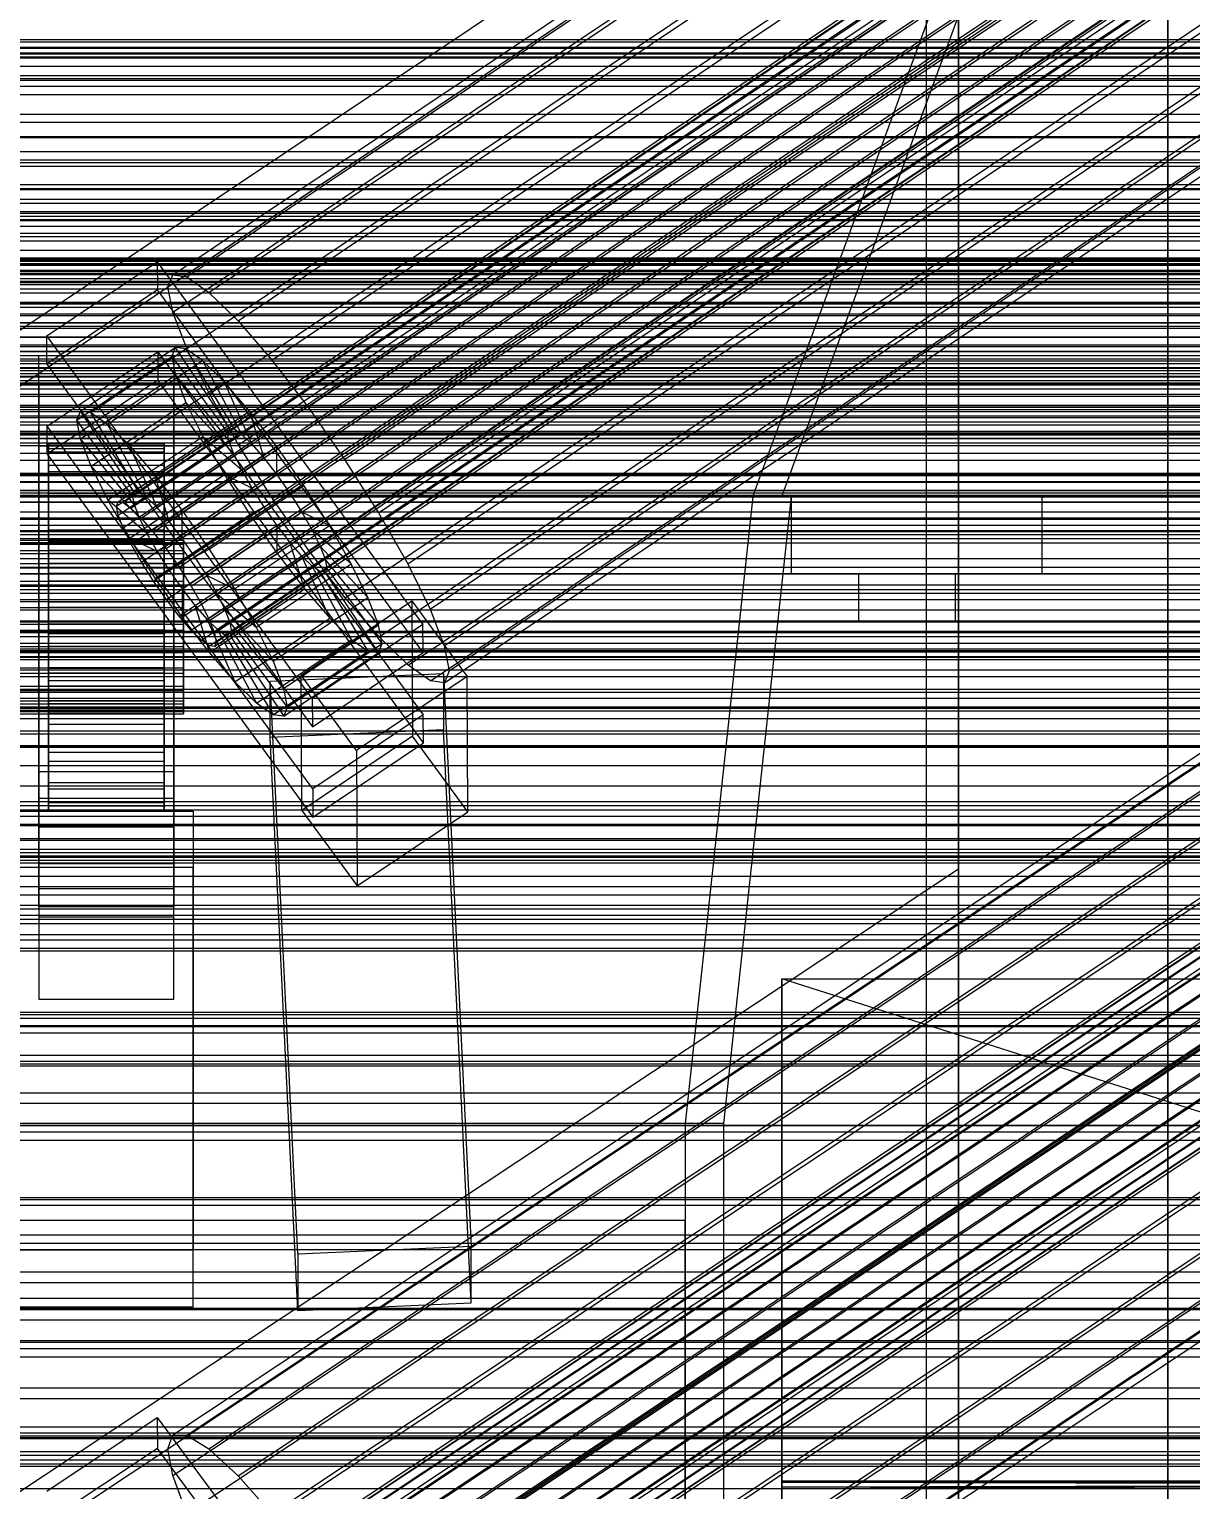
# Model space of a CAD drawing. Header units: millimetres. Extents: x -1970 to 59977, y -50268 to 6837.
# Drawn here: x 132 to 252.4, y -33803 to -33651.6 of the extents above; entities that cross this region are included whole.
import ezdxf

# ---------------------------------------------------------------- set-up
doc = ezdxf.new("R2010")
doc.units = ezdxf.units.MM
for name, color, linetype, lineweight in [('COTAS_O', 1, 'Continuous', 0), ('frontal_briquetadora', 7, 'Continuous', 0), ('frontal_C01', 7, 'Continuous', 0), ('frontal_C02', 7, 'Continuous', 0), ('frontal_C03', 7, 'Continuous', 0), ('frontal_dos-mix', 7, 'Continuous', 0), ('frontal_mezcladora', 7, 'Continuous', 0), ('frontal_secador', 7, 'Continuous', 0)]:
    doc.layers.add(name, color=color, linetype=linetype, lineweight=lineweight)
doc.dimstyles.new('R19_100', dxfattribs={"dimtxt": 250, "dimasz": 150, "dimexe": 150, "dimexo": 80, "dimgap": 100, "dimtad": 1, "dimtih": 1, "dimtoh": 1, "dimdsep": 46, "dimcen": 0.09, "dimadec": 0, "dimazin": 0, "dimtfac": 1, "dimtdec": 4, "dimtofl": 0, "dimtmove": 0, "dimatfit": 3, "dimfxl": 1, "dimtolj": 1, "dimtzin": 0, "dimarcsym": 0})

# ---------------------------------------------------------------- blocks, each defined once
blk = doc.blocks.new('*D39')
at = {"layer": 'COTAS_O', "color": 0, "lineweight": -2, "transparency": 16777216}
for p, q in [((-1725, -34320), (-1725, -33550)), ((1725, -34320), (1725, -33550)), ((-1575, -33700), (1575, -33700))]:
    blk.add_line(p, q, dxfattribs=at)
at = {"layer": 'COTAS_O', "color": 0, "transparency": 16777216}
for points in [[(-1575, -33675), (-1575, -33725), (-1725, -33700)], [(1575, -33675), (1575, -33725), (1725, -33700)]]:
    blk.add_solid(points, dxfattribs=at)
at = {"layer": 'Defpoints', "color": 0, "transparency": 16777216}
for p in [(1725, -33700), (-1725, -34400), (1725, -34400)]:
    blk.add_point(p, dxfattribs=at)
blk = doc.blocks.new('*D42')
at = {"layer": 'COTAS_O', "color": 0, "lineweight": -2, "transparency": 16777216}
for p, q in [((-570, -33700), (200, -33700)), ((50, -34750), (50, -33850)), ((-570, -34900), (200, -34900))]:
    blk.add_line(p, q, dxfattribs=at)
at = {"layer": 'COTAS_O', "color": 0, "transparency": 16777216}
for points in [[(25, -33850), (75, -33850), (50, -33700)], [(25, -34750), (75, -34750), (50, -34900)]]:
    blk.add_solid(points, dxfattribs=at)
at = {"layer": 'Defpoints', "color": 0, "transparency": 16777216}
for p in [(-650, -33700), (50, -33700), (-650, -34900)]:
    blk.add_point(p, dxfattribs=at)

msp = doc.modelspace()

# ---------------------------------------------------------------- linework, layer by layer
at = {"layer": 'frontal_briquetadora'}
for p, q in [((207, -33700), (342, -33332.75)), ((210, -33700), (345, -33332.75)), ((-171, -33700), (211, -33700)), ((-170, -33700), (210, -33700)), ((-167, -33700), (207, -33700)), ((207, -33700), (200, -33765)), ((204, -33765), (211, -33700)), ((210, -33700), (207, -33700)), ((207, -33700), (211, -33700)), ((211, -33700), (237, -33700)), ((211, -33708), (211, -33700)), ((237, -33708), (237, -33700)), ((-171, -33708), (211, -33708)), ((211, -33708), (237, -33708)), ((218, -33708), (228, -33708)), ((218, -33713), (218, -33708)), ((228, -33713), (228, -33708)), ((218, -33713), (228, -33713)), ((210, -33820), (210, -33750)), ((210, -33750), (210, -33844.629)), ((210, -33750), (210, -33841.488)), ((210, -33750), (210, -33838.284)), ((210, -33750), (210, -33835.05)), ((210, -33750), (210, -33831.815)), ((210, -33750), (210, -33828.612)), ((210, -33750), (210, -33825.47)), ((210, -33750), (210, -33822.421)), ((210, -33750), (210, -33819.494)), ((210, -33750), (210, -33816.716)), ((210, -33750), (210, -33814.115)), ((210, -33750), (210, -33811.715)), ((210, -33750), (210, -33809.54)), ((210, -33750), (210, -33807.611)), ((210, -33750), (210, -33805.946)), ((210, -33750), (210, -33804.562)), ((210, -33750), (210, -33803.471)), ((210, -33750), (210, -33802.684)), ((210, -33750), (210, -33802.209)), ((210, -33750), (210, -33802.05)), ((430, -33820), (210, -33750)), ((210, -33750), (430, -33750)), ((200, -33765), (-160, -33765)), ((204, -33765), (200, -33765)), ((200, -33765), (200, -33920)), ((204, -33920), (204, -33765)), ((200, -33775.055), (-160, -33775.055)), ((200, -33775.055), (200, -33778.229)), ((200, -33777.753), (200, -33775.055)), ((200, -33781.33), (200, -33775.701)), ((200, -33775.701), (200, -33775.882)), ((200, -33775.882), (200, -33781.854)), ((200, -33786.061), (200, -33777.753)), ((200, -33778.229), (200, -33786.965)), ((200, -33792.217), (200, -33781.33)), ((200, -33781.854), (200, -33793.034)), ((200, -33799.164), (200, -33786.061)), ((200, -33786.965), (200, -33800.407)), ((200, -33807.297), (200, -33792.217)), ((200, -33793.034), (200, -33808.326)), ((200, -33815.779), (200, -33799.164)), ((200, -33800.407), (200, -33817.241)), ((210, -33802.05), (210, -33802.209)), ((430, -33802.05), (210, -33802.209)), ((430, -33802.05), (210, -33802.05)), ((430, -33802.209), (210, -33802.05)), ((210, -33802.209), (210, -33802.684)), ((430, -33802.209), (210, -33802.684)), ((430, -33802.209), (210, -33802.209)), ((430, -33802.684), (210, -33802.209)), ((210, -33802.684), (210, -33803.471)), ((430, -33802.684), (210, -33802.684)), ((430, -33803.471), (210, -33802.684))]:
    msp.add_line(p, q, dxfattribs=at)
at = {"layer": 'frontal_C01'}
for p, q in [((250, -35735.764), (250, -32680.37)), ((250, -32685.104), (250, -35740.498)), ((228.298, -33738.634), (228.298, -33426.447)), ((228.298, -33432.135), (228.298, -33744.321)), ((-311.15, -33654.12), (311.15, -33654.12)), ((-311.15, -33654.563), (311.15, -33654.563)), ((-311.15, -33655.405), (311.15, -33655.405)), ((-311.15, -33656.702), (311.15, -33656.702)), ((-311.15, -33658.33), (311.15, -33658.33)), ((-311.15, -33660.394), (311.15, -33660.394)), ((-311.15, -33662.695), (311.15, -33662.695)), ((-311.15, -33665.385), (311.15, -33665.385)), ((-311.15, -33668.203), (311.15, -33668.203)), ((-440, -33670.486), (440, -33670.486)), ((-440, -33670.643), (440, -33670.643)), ((-440, -33670.942), (440, -33670.942)), ((311.15, -33671.336), (-311.15, -33671.336)), ((-440, -33671.401), (440, -33671.401)), ((-440, -33671.978), (440, -33671.978)), ((-440, -33672.709), (440, -33672.709)), ((-440, -33673.525), (440, -33673.525)), ((-440, -33674.478), (440, -33674.478)), ((-440, -33675.477), (440, -33675.477)), ((-311.15, -33674.479), (311.15, -33674.479)), ((146.872, -33797.274), (331.181, -33674.943)), ((148.32, -33797.282), (332.629, -33674.95)), ((440, -33676.586), (-440, -33676.586)), ((146.383, -33798.708), (330.692, -33676.376)), ((150.629, -33798.729), (334.938, -33676.398)), ((-440, -33677.7), (440, -33677.7)), ((-440, -33678.891), (440, -33678.891)), ((-311.15, -33677.841), (311.15, -33677.841)), ((141.218, -33820.71), (355.017, -33678.805)), ((141.731, -33820.712), (355.53, -33678.808)), ((-440, -33680.045), (440, -33680.045)), ((141.045, -33821.218), (354.844, -33679.313)), ((141.224, -33822.201), (355.022, -33680.297)), ((142.549, -33821.225), (356.348, -33679.321)), ((143.617, -33822.213), (357.415, -33680.309)), ((146.887, -33801.484), (331.197, -33679.153)), ((153.641, -33801.518), (337.95, -33679.186)), ((-440, -33681.236), (440, -33681.236)), ((-311.15, -33681.095), (311.15, -33681.095)), ((141.742, -33823.594), (355.541, -33681.689)), ((144.861, -33823.609), (358.659, -33681.705)), ((-440, -33682.35), (440, -33682.35)), ((-440, -33683.459), (440, -33683.459)), ((142.565, -33825.3), (356.363, -33683.396)), ((359.995, -33683.414), (146.196, -33825.318)), ((148.35, -33805.414), (332.659, -33683.083)), ((157.152, -33805.458), (341.461, -33683.127)), ((-440, -33684.458), (440, -33684.458)), ((-311.15, -33684.456), (311.15, -33684.456)), ((-440, -33685.411), (440, -33685.411)), ((-440, -33686.227), (440, -33686.227)), ((143.635, -33827.204), (357.434, -33685.3)), ((147.533, -33827.224), (361.332, -33685.319)), ((-440, -33686.958), (440, -33686.958)), ((-440, -33687.534), (440, -33687.534)), ((-440, -33687.994), (440, -33687.994)), ((-311.15, -33687.6), (311.15, -33687.6)), ((144.881, -33829.176), (358.68, -33687.272)), ((148.779, -33829.196), (362.578, -33687.291)), ((150.672, -33810.23), (334.981, -33687.899)), ((345.231, -33687.95), (160.922, -33810.281)), ((-440, -33688.293), (440, -33688.293)), ((-440, -33688.449), (440, -33688.449)), ((146.218, -33831.082), (360.017, -33689.177)), ((149.85, -33831.1), (363.648, -33689.195)), ((-311.15, -33690.732), (311.15, -33690.732)), ((147.554, -33832.79), (361.352, -33690.886)), ((150.672, -33832.806), (364.471, -33690.902)), ((148.798, -33834.187), (362.596, -33692.282)), ((151.191, -33834.199), (364.989, -33692.294)), ((-311.15, -33693.551), (311.15, -33693.551)), ((149.865, -33835.175), (363.664, -33693.27)), ((150.683, -33835.688), (364.482, -33693.783)), ((151.196, -33835.69), (364.995, -33693.786)), ((151.369, -33835.182), (365.168, -33693.278)), ((153.694, -33815.604), (338.003, -33693.272)), ((164.693, -33815.658), (349.002, -33693.327)), ((-311.15, -33696.241), (311.15, -33696.241)), ((-311.15, -33698.542), (311.15, -33698.542)), ((157.211, -33821.169), (341.52, -33698.837)), ((168.21, -33821.223), (352.519, -33698.892)), ((-311.15, -33700.606), (311.15, -33700.606)), ((-311.15, -33702.233), (311.15, -33702.233)), ((-311.15, -33703.531), (311.15, -33703.531)), ((-311.15, -33704.373), (311.15, -33704.373)), ((160.982, -33826.546), (345.291, -33704.214)), ((171.232, -33826.597), (355.541, -33704.266)), ((-311.15, -33704.816), (311.15, -33704.816)), ((164.752, -33831.369), (349.061, -33709.038)), ((173.554, -33831.413), (357.863, -33709.081)), ((168.263, -33835.309), (352.572, -33712.978)), ((175.016, -33835.343), (359.326, -33713.011)), ((171.275, -33838.098), (355.584, -33715.767)), ((175.521, -33838.119), (359.83, -33715.788)), ((173.584, -33839.545), (357.893, -33717.214)), ((175.032, -33839.552), (359.341, -33717.221)), ((228.298, -33738.634), (130, -33803.877)), ((228.298, -34050.821), (228.298, -33738.634)), ((228.298, -33738.634), (228.298, -33744.321)), ((130, -33809.565), (228.298, -33744.321)), ((228.298, -33744.321), (228.298, -34056.508)), ((133.809, -33803.089), (145.277, -33795.477)), ((145.277, -33795.477), (145.289, -33798.679)), ((145.277, -33795.477), (172.809, -33832.716)), ((-450, -33797.635), (450, -33797.635)), ((146.383, -33798.708), (146.872, -33797.274)), ((146.872, -33797.274), (148.32, -33797.282)), ((148.32, -33797.282), (150.629, -33798.729)), ((145.289, -33798.679), (133.821, -33806.291)), ((172.821, -33835.918), (145.289, -33798.679)), ((146.887, -33801.484), (146.383, -33798.708)), ((150.629, -33798.729), (153.641, -33801.518)), ((148.35, -33805.414), (146.887, -33801.484)), ((153.641, -33801.518), (157.152, -33805.458))]:
    msp.add_line(p, q, dxfattribs=at)
at = {"layer": 'frontal_C02'}
for p, q in [((250, -35767.535), (250, -32976.99)), ((250, -32981.769), (250, -35772.314)), ((146.383, -33678.291), (330.692, -33554.807)), ((146.872, -33677.048), (331.181, -33553.564)), ((148.32, -33677.245), (332.629, -33553.761)), ((150.629, -33678.869), (334.938, -33555.385)), ((141.045, -33701.014), (354.844, -33557.773)), ((141.218, -33700.574), (355.017, -33557.332)), ((141.731, -33700.643), (355.53, -33557.402)), ((146.887, -33680.89), (331.197, -33557.406)), ((141.224, -33701.935), (355.022, -33558.694)), ((142.549, -33701.219), (356.348, -33557.977)), ((143.617, -33702.261), (357.415, -33559.019)), ((153.641, -33681.809), (337.95, -33558.325)), ((141.742, -33703.274), (355.541, -33560.032)), ((144.861, -33703.698), (358.659, -33560.456)), ((142.565, -33704.939), (356.363, -33561.697)), ((359.995, -33562.191), (146.196, -33705.433)), ((148.35, -33684.668), (332.659, -33561.184)), ((157.152, -33685.865), (341.461, -33562.381)), ((143.635, -33706.817), (357.434, -33563.575)), ((147.533, -33707.346), (361.332, -33564.105)), ((144.881, -33708.779), (358.68, -33565.538)), ((148.779, -33709.309), (362.578, -33566.068)), ((150.672, -33689.367), (334.981, -33565.883)), ((146.218, -33710.693), (360.017, -33567.452)), ((149.85, -33711.187), (363.648, -33567.946)), ((345.231, -33567.277), (160.922, -33690.761)), ((147.554, -33712.428), (361.352, -33569.187)), ((150.672, -33712.852), (364.471, -33569.611)), ((148.798, -33713.865), (362.596, -33570.624)), ((151.191, -33714.191), (364.989, -33570.949)), ((153.694, -33694.667), (338.003, -33571.183)), ((149.865, -33714.907), (363.664, -33571.666)), ((150.683, -33715.482), (364.482, -33572.241)), ((151.196, -33715.552), (364.995, -33572.311)), ((151.369, -33715.112), (365.168, -33571.87)), ((164.693, -33696.162), (349.002, -33572.678)), ((157.211, -33700.206), (341.52, -33576.722)), ((168.21, -33701.702), (352.519, -33578.218)), ((160.982, -33705.608), (345.291, -33582.124)), ((171.232, -33707.001), (355.541, -33583.517)), ((164.752, -33710.503), (349.061, -33587.019)), ((173.554, -33711.7), (357.863, -33588.216)), ((168.263, -33714.56), (352.572, -33591.076)), ((175.016, -33715.478), (359.326, -33591.994)), ((171.275, -33717.5), (355.584, -33594.016)), ((173.584, -33719.124), (357.893, -33595.64)), ((175.521, -33718.077), (359.83, -33594.593)), ((175.032, -33719.321), (359.341, -33595.837)), ((228.298, -33617.653), (130, -33683.511)), ((228.298, -33902.474), (228.298, -33617.653)), ((130, -33689.252), (228.298, -33623.394)), ((228.298, -33623.394), (228.298, -33908.215)), ((133.809, -33683.363), (145.277, -33675.68)), ((145.277, -33675.68), (145.289, -33678.602)), ((145.277, -33675.68), (172.809, -33713.273)), ((146.383, -33678.291), (146.872, -33677.048)), ((146.872, -33677.048), (148.32, -33677.245)), ((148.32, -33677.245), (150.629, -33678.869)), ((145.289, -33678.602), (133.821, -33686.286)), ((172.821, -33716.195), (145.289, -33678.602)), ((146.887, -33680.89), (146.383, -33678.291)), ((150.629, -33678.869), (153.641, -33681.809)), ((148.35, -33684.668), (146.887, -33680.89)), ((153.641, -33681.809), (157.152, -33685.865)), ((133.821, -33686.286), (133.809, -33683.363)), ((161.341, -33720.956), (133.809, -33683.363)), ((137.313, -33691.155), (147.143, -33684.569)), ((138.396, -33691.302), (148.226, -33684.716)), ((147.143, -33684.569), (146.777, -33685.499)), ((148.226, -33684.716), (147.143, -33684.569)), ((147.143, -33684.569), (152.686, -33692.89)), ((149.953, -33685.931), (148.226, -33684.716)), ((148.226, -33684.716), (153.199, -33692.96)), ((150.672, -33689.367), (148.35, -33684.668)), ((133, -33688.333), (133, -33685.41)), ((133, -33685.41), (147, -33685.41)), ((133, -33731.314), (133, -33685.41)), ((133.821, -33686.286), (161.353, -33723.879)), ((133.847, -33692.716), (145.315, -33685.032)), ((136.948, -33692.085), (146.777, -33685.499)), ((140.123, -33692.517), (149.953, -33685.931)), ((145.315, -33685.032), (145.327, -33687.955)), ((145.315, -33685.032), (172.847, -33722.625)), ((146.777, -33685.499), (152.513, -33693.331)), ((146.777, -33685.499), (147.155, -33687.443)), ((147, -33685.41), (147, -33688.333)), ((147, -33685.41), (147, -33731.314)), ((152.207, -33688.13), (149.953, -33685.931)), ((149.953, -33685.931), (154.017, -33693.535)), ((157.152, -33685.865), (160.922, -33690.761)), ((145.327, -33687.955), (133.859, -33695.638)), ((137.325, -33694.029), (147.155, -33687.443)), ((172.859, -33725.548), (145.327, -33687.955)), ((147.155, -33687.443), (152.692, -33694.252)), ((147.155, -33687.443), (148.249, -33690.269)), ((147, -33688.333), (133, -33688.333)), ((133, -33688.333), (133, -33734.237)), ((142.377, -33694.716), (152.207, -33688.13)), ((147, -33734.237), (147, -33688.333)), ((153.694, -33694.667), (150.672, -33689.367)), ((154.833, -33691.164), (152.207, -33688.13)), ((152.207, -33688.13), (155.085, -33694.577)), ((138.419, -33696.855), (148.249, -33690.269)), ((148.249, -33690.269), (153.21, -33695.59)), ((148.249, -33690.269), (149.985, -33693.784)), ((160.922, -33690.761), (164.693, -33696.162)), ((136.948, -33692.085), (137.313, -33691.155)), ((142.683, -33699.917), (136.948, -33692.085)), ((137.325, -33694.029), (136.948, -33692.085)), ((142.856, -33699.476), (137.313, -33691.155)), ((137.313, -33691.155), (138.396, -33691.302)), ((143.369, -33699.546), (138.396, -33691.302)), ((138.396, -33691.302), (140.123, -33692.517)), ((144.188, -33700.121), (140.123, -33692.517)), ((140.123, -33692.517), (142.377, -33694.716)), ((145.003, -33697.75), (154.833, -33691.164)), ((157.653, -33694.826), (154.833, -33691.164)), ((154.833, -33691.164), (156.329, -33696.014)), ((133.859, -33695.638), (133.847, -33692.716)), ((161.379, -33730.309), (133.847, -33692.716)), ((142.862, -33700.838), (137.325, -33694.029)), ((138.419, -33696.855), (137.325, -33694.029)), ((140.156, -33700.37), (149.985, -33693.784)), ((152.513, -33693.331), (142.683, -33699.917)), ((152.686, -33692.89), (142.856, -33699.476)), ((153.199, -33692.96), (143.369, -33699.546)), ((154.017, -33693.535), (144.188, -33700.121)), ((149.985, -33693.784), (154.033, -33697.255)), ((149.985, -33693.784), (152.246, -33697.748)), ((152.513, -33693.331), (152.686, -33692.89)), ((152.692, -33694.252), (152.513, -33693.331)), ((152.686, -33692.89), (153.199, -33692.96)), ((153.199, -33692.96), (154.017, -33693.535)), ((154.017, -33693.535), (155.085, -33694.577)), ((133, -33697.685), (133, -33694.762)), ((133, -33694.762), (147, -33694.762)), ((133, -33740.667), (133, -33694.762)), ((134, -33704.549), (134, -33694.555)), ((134, -33694.555), (134, -33695.031)), ((134, -33694.555), (146, -33694.555)), ((134, -33695.373), (134, -33694.555)), ((134, -33704.774), (134, -33695.031)), ((134, -33695.031), (134, -33696.768)), ((134, -33695.031), (146, -33695.031)), ((134, -33704.936), (134, -33695.373)), ((134, -33695.373), (146, -33695.373)), ((134, -33697.429), (134, -33695.373)), ((145.255, -33701.163), (142.377, -33694.716)), ((142.377, -33694.716), (145.003, -33697.75)), ((152.692, -33694.252), (142.862, -33700.838)), ((153.21, -33695.59), (143.38, -33702.176)), ((155.085, -33694.577), (145.255, -33701.163)), ((146, -33695.031), (146, -33694.555)), ((146, -33694.555), (146, -33704.549)), ((146, -33694.555), (146, -33695.373)), ((146, -33696.768), (146, -33695.031)), ((146, -33695.031), (146, -33704.774)), ((146, -33695.373), (146, -33704.936)), ((146, -33695.373), (146, -33697.429)), ((147, -33694.762), (147, -33697.685)), ((147, -33694.762), (147, -33740.667)), ((157.653, -33694.826), (147.823, -33701.412)), ((153.21, -33695.59), (152.692, -33694.252)), ((154.033, -33697.255), (153.21, -33695.59)), ((157.211, -33700.206), (153.694, -33694.667)), ((155.085, -33694.577), (156.329, -33696.014)), ((157.665, -33697.749), (157.653, -33694.826)), ((160.474, -33698.867), (157.653, -33694.826)), ((133.859, -33695.638), (161.391, -33733.231)), ((134, -33705.597), (134, -33696.768)), ((134, -33696.768), (134, -33699.649)), ((134, -33696.768), (146, -33696.768)), ((143.38, -33702.176), (138.419, -33696.855)), ((140.156, -33700.37), (138.419, -33696.855)), ((146, -33699.649), (146, -33696.768)), ((146, -33696.768), (146, -33705.597)), ((156.329, -33696.014), (146.499, -33702.6)), ((156.329, -33696.014), (157.665, -33697.749)), ((164.693, -33696.162), (168.21, -33701.702)), ((147, -33697.685), (133, -33697.685)), ((133, -33697.685), (133, -33743.589)), ((134, -33705.91), (134, -33697.429)), ((134, -33697.429), (146, -33697.429)), ((134, -33700.584), (134, -33697.429)), ((142.416, -33704.334), (152.246, -33697.748)), ((154.033, -33697.255), (144.203, -33703.841)), ((146.499, -33702.6), (145.003, -33697.75)), ((145.003, -33697.75), (147.823, -33701.412)), ((146, -33697.429), (146, -33705.91)), ((146, -33697.429), (146, -33700.584)), ((147, -33743.589), (147, -33697.685)), ((147.835, -33704.335), (157.665, -33697.749)), ((152.246, -33697.748), (155.103, -33699.133)), ((152.246, -33697.748), (154.877, -33701.892)), ((155.103, -33699.133), (154.033, -33697.255)), ((157.665, -33697.749), (159.001, -33699.663)), ((134, -33706.962), (134, -33699.649)), ((134, -33699.649), (134, -33703.477)), ((134, -33699.649), (146, -33699.649)), ((142.856, -33699.476), (142.683, -33699.917)), ((142.683, -33699.917), (142.862, -33700.838)), ((143.369, -33699.546), (142.856, -33699.476)), ((144.188, -33700.121), (143.369, -33699.546)), ((145.255, -33701.163), (144.188, -33700.121)), ((155.103, -33699.133), (145.274, -33705.719)), ((146, -33703.477), (146, -33699.649)), ((146, -33699.649), (146, -33706.962)), ((159.001, -33699.663), (149.171, -33706.249)), ((150.644, -33705.453), (160.474, -33698.867)), ((156.35, -33701.096), (155.103, -33699.133)), ((160.474, -33698.867), (159.001, -33699.663)), ((159.001, -33699.663), (160.247, -33701.626)), ((163.105, -33703.011), (160.474, -33698.867)), ((134, -33707.405), (134, -33700.584)), ((134, -33700.584), (146, -33700.584)), ((134, -33704.621), (134, -33700.584)), ((144.203, -33703.841), (140.156, -33700.37)), ((142.416, -33704.334), (140.156, -33700.37)), ((141.045, -33701.014), (141.218, -33700.574)), ((141.224, -33701.935), (141.045, -33701.014)), ((141.218, -33700.574), (141.731, -33700.643)), ((141.731, -33700.643), (142.549, -33701.219)), ((142.549, -33701.219), (143.617, -33702.261)), ((142.862, -33700.838), (143.38, -33702.176)), ((146.499, -33702.6), (145.255, -33701.163)), ((146, -33700.584), (146, -33707.405)), ((146, -33700.584), (146, -33704.621)), ((156.35, -33701.096), (146.52, -33707.682)), ((147.823, -33701.412), (147.835, -33704.335)), ((147.823, -33701.412), (150.644, -33705.453)), ((160.247, -33701.626), (150.417, -33708.212)), ((154.877, -33701.892), (156.35, -33701.096)), ((157.686, -33703.01), (156.35, -33701.096)), ((160.982, -33705.608), (157.211, -33700.206)), ((163.105, -33703.011), (160.247, -33701.626)), ((160.247, -33701.626), (161.318, -33703.504)), ((141.742, -33703.274), (141.224, -33701.935)), ((143.38, -33702.176), (144.203, -33703.841)), ((143.617, -33702.261), (144.861, -33703.698)), ((145.047, -33708.478), (154.877, -33701.892)), ((147.835, -33704.335), (146.499, -33702.6)), ((157.686, -33703.01), (147.856, -33709.596)), ((153.275, -33709.596), (163.105, -33703.011)), ((154.877, -33701.892), (157.698, -33705.933)), ((157.698, -33705.933), (157.686, -33703.01)), ((159.022, -33704.745), (157.686, -33703.01)), ((165.365, -33706.975), (163.105, -33703.011)), ((168.21, -33701.702), (171.232, -33707.001)), ((-148, -33704.549), (148, -33704.549)), ((134, -33708.775), (134, -33703.477)), ((134, -33703.477), (134, -33707.99)), ((134, -33703.477), (146, -33703.477)), ((134, -33704.774), (134, -33704.549)), ((146, -33704.549), (134, -33704.549)), ((134, -33704.549), (134, -33704.936)), ((134, -33709.317), (134, -33704.621)), ((134, -33704.621), (146, -33704.621)), ((134, -33709.267), (134, -33704.621)), ((142.565, -33704.939), (141.742, -33703.274)), ((145.274, -33705.719), (142.416, -33704.334)), ((145.047, -33708.478), (142.416, -33704.334)), ((144.203, -33703.841), (145.274, -33705.719)), ((144.861, -33703.698), (146.196, -33705.433)), ((146, -33707.99), (146, -33703.477)), ((146, -33703.477), (146, -33708.775)), ((146, -33704.549), (146, -33704.774)), ((146, -33704.936), (146, -33704.549)), ((146, -33704.621), (146, -33709.317)), ((146, -33704.621), (146, -33709.267)), ((149.171, -33706.249), (147.835, -33704.335)), ((148, -33704.774), (148, -33704.549)), ((148, -33704.549), (148, -33704.936)), ((161.318, -33703.504), (151.488, -33710.089)), ((165.365, -33706.975), (161.318, -33703.504)), ((161.318, -33703.504), (162.14, -33705.169)), ((-148, -33704.774), (148, -33704.774)), ((-148, -33704.936), (148, -33704.936)), ((-148, -33705.597), (148, -33705.597)), ((-148, -33705.91), (148, -33705.91)), ((134, -33705.597), (134, -33704.774)), ((146, -33704.774), (134, -33704.774)), ((146, -33704.936), (134, -33704.936)), ((134, -33704.936), (134, -33705.91)), ((134, -33706.962), (134, -33705.597)), ((146, -33705.597), (134, -33705.597)), ((146, -33705.91), (134, -33705.91)), ((134, -33705.91), (134, -33707.405)), ((143.635, -33706.817), (142.565, -33704.939)), ((145.274, -33705.719), (146.52, -33707.682)), ((146, -33704.774), (146, -33705.597)), ((146, -33705.91), (146, -33704.936)), ((146, -33705.597), (146, -33706.962)), ((146, -33707.405), (146, -33705.91)), ((146.196, -33705.433), (147.533, -33707.346)), ((147.868, -33712.518), (157.698, -33705.933)), ((148, -33705.597), (148, -33704.774)), ((148, -33704.936), (148, -33705.91)), ((148, -33706.962), (148, -33705.597)), ((148, -33705.91), (148, -33707.405)), ((149.171, -33706.249), (150.644, -33705.453)), ((159.022, -33704.745), (149.192, -33711.33)), ((160.266, -33706.182), (150.436, -33712.768)), ((150.644, -33705.453), (153.275, -33709.596)), ((162.14, -33705.169), (152.311, -33711.754)), ((157.698, -33705.933), (160.518, -33709.595)), ((160.518, -33709.595), (159.022, -33704.745)), ((160.266, -33706.182), (159.022, -33704.745)), ((163.144, -33712.629), (160.266, -33706.182)), ((161.333, -33707.224), (160.266, -33706.182)), ((164.752, -33710.503), (160.982, -33705.608)), ((167.102, -33710.49), (162.14, -33705.169)), ((162.14, -33705.169), (162.659, -33706.507)), ((-148, -33706.962), (148, -33706.962)), ((-148, -33707.405), (148, -33707.405)), ((134, -33708.775), (134, -33706.962)), ((146, -33706.962), (134, -33706.962)), ((146, -33707.405), (134, -33707.405)), ((134, -33707.405), (134, -33709.317)), ((144.881, -33708.779), (143.635, -33706.817)), ((146.52, -33707.682), (145.047, -33708.478)), ((146, -33706.962), (146, -33708.775)), ((146, -33709.317), (146, -33707.405)), ((146.52, -33707.682), (147.856, -33709.596)), ((147.533, -33707.346), (148.779, -33709.309)), ((148, -33708.775), (148, -33706.962)), ((148, -33707.405), (148, -33709.317)), ((150.417, -33708.212), (149.171, -33706.249)), ((161.333, -33707.224), (151.503, -33713.809)), ((162.659, -33706.507), (152.829, -33713.093)), ((162.837, -33707.428), (153.008, -33714.014)), ((155.535, -33713.561), (165.365, -33706.975)), ((165.397, -33714.828), (161.333, -33707.224)), ((162.151, -33707.799), (161.333, -33707.224)), ((168.196, -33713.316), (162.659, -33706.507)), ((162.659, -33706.507), (162.837, -33707.428)), ((162.837, -33707.428), (162.664, -33707.869)), ((168.573, -33715.26), (162.837, -33707.428)), ((167.102, -33710.49), (165.365, -33706.975)), ((171.232, -33707.001), (173.554, -33711.7)), ((-148, -33708.775), (148, -33708.775)), ((134, -33707.99), (134, -33710.913)), ((146, -33707.99), (134, -33707.99)), ((134, -33707.99), (134, -33712.882)), ((134, -33710.913), (134, -33708.775)), ((146, -33708.775), (134, -33708.775)), ((146.218, -33710.693), (144.881, -33708.779)), ((147.868, -33712.518), (145.047, -33708.478)), ((146, -33710.913), (146, -33707.99)), ((146, -33712.882), (146, -33707.99)), ((146, -33708.775), (146, -33710.913)), ((148, -33710.913), (148, -33708.775)), ((151.488, -33710.089), (150.417, -33708.212)), ((150.417, -33708.212), (153.275, -33709.596)), ((162.151, -33707.799), (152.321, -33714.385)), ((162.664, -33707.869), (152.835, -33714.455)), ((167.125, -33716.043), (162.151, -33707.799)), ((162.664, -33707.869), (162.151, -33707.799)), ((168.208, -33716.19), (162.664, -33707.869)), ((-148, -33709.317), (148, -33709.317)), ((134, -33711.518), (134, -33709.267)), ((134, -33709.267), (146, -33709.267)), ((134, -33714.204), (134, -33709.267)), ((146, -33709.317), (134, -33709.317)), ((134, -33709.317), (134, -33711.518)), ((146, -33709.267), (146, -33711.518)), ((146, -33709.267), (146, -33714.204)), ((146, -33711.518), (146, -33709.317)), ((147.554, -33712.428), (146.218, -33710.693)), ((147.856, -33709.596), (147.868, -33712.518)), ((147.856, -33709.596), (149.192, -33711.33)), ((148, -33709.317), (148, -33711.518)), ((148.779, -33709.309), (149.85, -33711.187)), ((150.688, -33716.18), (160.518, -33709.595)), ((152.311, -33711.754), (151.488, -33710.089)), ((151.488, -33710.089), (155.535, -33713.561)), ((153.275, -33709.596), (155.535, -33713.561)), ((157.272, -33717.076), (167.102, -33710.49)), ((160.518, -33709.595), (163.144, -33712.629)), ((168.263, -33714.56), (164.752, -33710.503)), ((168.196, -33713.316), (167.102, -33710.49)), ((148, -33710.913), (-148, -33710.913)), ((-148, -33711.518), (148, -33711.518)), ((134, -33710.913), (146, -33710.913)), ((134, -33713.23), (134, -33710.913)), ((146, -33711.518), (134, -33711.518)), ((134, -33711.518), (134, -33713.856)), ((146, -33710.913), (146, -33713.23)), ((146, -33713.856), (146, -33711.518)), ((148, -33713.23), (148, -33710.913)), ((148, -33711.518), (148, -33713.856)), ((149.192, -33711.33), (150.688, -33716.18)), ((149.192, -33711.33), (150.436, -33712.768)), ((149.85, -33711.187), (150.672, -33712.852)), ((152.829, -33713.093), (152.311, -33711.754)), ((152.311, -33711.754), (157.272, -33717.076)), ((160.19, -33718.513), (171.658, -33710.83)), ((171.658, -33710.83), (171.715, -33724.858)), ((171.658, -33710.83), (177.394, -33718.661)), ((173.554, -33711.7), (175.016, -33715.478)), ((-148, -33713.23), (148, -33713.23)), ((134, -33713.23), (134, -33712.882)), ((134, -33712.882), (134, -33717.819)), ((134, -33712.882), (146, -33712.882)), ((134, -33715.569), (134, -33713.23)), ((146, -33713.23), (134, -33713.23)), ((146, -33717.819), (146, -33712.882)), ((146, -33712.882), (146, -33713.23)), ((146, -33713.23), (146, -33715.569)), ((148.798, -33713.865), (147.554, -33712.428)), ((150.688, -33716.18), (147.868, -33712.518)), ((148, -33715.569), (148, -33713.23)), ((150.436, -33712.768), (153.314, -33719.215)), ((150.436, -33712.768), (151.503, -33713.809)), ((150.672, -33712.852), (151.191, -33714.191)), ((153.008, -33714.014), (152.829, -33713.093)), ((152.829, -33713.093), (158.366, -33719.902)), ((153.314, -33719.215), (163.144, -33712.629)), ((155.535, -33713.561), (157.272, -33717.076)), ((158.366, -33719.902), (168.196, -33713.316)), ((172.809, -33713.273), (161.341, -33720.956)), ((163.144, -33712.629), (165.397, -33714.828)), ((168.573, -33715.26), (168.196, -33713.316)), ((172.821, -33716.195), (172.809, -33713.273)), ((-148, -33713.856), (148, -33713.856)), ((134, -33713.856), (134, -33714.204)), ((146, -33713.856), (134, -33713.856)), ((134, -33713.856), (134, -33716.174)), ((134, -33714.204), (146, -33714.204)), ((134, -33719.096), (134, -33714.204)), ((146, -33714.204), (146, -33713.856)), ((146, -33716.174), (146, -33713.856)), ((146, -33714.204), (146, -33719.096)), ((148, -33713.856), (148, -33716.174)), ((149.865, -33714.907), (148.798, -33713.865)), ((150.683, -33715.482), (149.865, -33714.907)), ((151.191, -33714.191), (151.369, -33715.112)), ((151.369, -33715.112), (151.196, -33715.552)), ((151.503, -33713.809), (155.567, -33721.414)), ((151.503, -33713.809), (152.321, -33714.385)), ((152.321, -33714.385), (157.295, -33722.629)), ((152.321, -33714.385), (152.835, -33714.455)), ((152.835, -33714.455), (153.008, -33714.014)), ((152.835, -33714.455), (158.378, -33722.776)), ((153.008, -33714.014), (158.743, -33721.846)), ((155.567, -33721.414), (165.397, -33714.828)), ((158.743, -33721.846), (168.573, -33715.26)), ((165.397, -33714.828), (167.125, -33716.043)), ((168.208, -33716.19), (168.573, -33715.26)), ((171.275, -33717.5), (168.263, -33714.56)), ((-148, -33715.569), (148, -33715.569)), ((-148, -33716.174), (148, -33716.174)), ((134, -33717.769), (134, -33715.569)), ((134, -33715.569), (134, -33717.819)), ((146, -33715.569), (134, -33715.569)), ((134, -33716.174), (134, -33719.096)), ((146, -33716.174), (134, -33716.174)), ((134, -33716.174), (134, -33718.312)), ((146, -33717.819), (146, -33715.569)), ((146, -33715.569), (146, -33717.769)), ((146, -33719.096), (146, -33716.174)), ((146, -33718.312), (146, -33716.174)), ((148, -33717.769), (148, -33715.569)), ((148, -33716.174), (148, -33718.312)), ((151.196, -33715.552), (150.683, -33715.482)), ((153.314, -33719.215), (150.688, -33716.18)), ((157.295, -33722.629), (167.125, -33716.043)), ((158.378, -33722.776), (168.208, -33716.19)), ((161.353, -33723.879), (172.821, -33716.195)), ((167.125, -33716.043), (168.208, -33716.19)), ((175.016, -33715.478), (175.521, -33718.077)), ((-148, -33717.769), (148, -33717.769)), ((-148, -33718.312), (148, -33718.312)), ((134, -33719.682), (134, -33717.769)), ((134, -33717.769), (134, -33722.465)), ((146, -33717.769), (134, -33717.769)), ((134, -33717.819), (134, -33722.465)), ((134, -33717.819), (146, -33717.819)), ((134, -33718.312), (134, -33723.61)), ((146, -33718.312), (134, -33718.312)), ((134, -33718.312), (134, -33720.125)), ((146, -33722.465), (146, -33717.769)), ((146, -33717.769), (146, -33719.682)), ((146, -33722.465), (146, -33717.819)), ((146, -33723.61), (146, -33718.312)), ((146, -33720.125), (146, -33718.312)), ((148, -33719.682), (148, -33717.769)), ((148, -33718.312), (148, -33720.125)), ((157.272, -33717.076), (158.366, -33719.902)), ((173.584, -33719.124), (171.275, -33717.5)), ((175.521, -33718.077), (175.032, -33719.321)), ((-148, -33719.682), (148, -33719.682)), ((134, -33719.096), (146, -33719.096)), ((134, -33723.61), (134, -33719.096)), ((134, -33721.176), (134, -33719.682)), ((134, -33719.682), (134, -33726.503)), ((146, -33719.682), (134, -33719.682)), ((146, -33719.096), (146, -33723.61)), ((146, -33726.503), (146, -33719.682)), ((146, -33719.682), (146, -33721.176)), ((148, -33721.176), (148, -33719.682)), ((155.567, -33721.414), (153.314, -33719.215)), ((156.962, -33719.16), (174.943, -33718.365)), ((156.962, -33725.006), (156.962, -33719.16)), ((159.83, -33778.536), (156.962, -33719.16)), ((160.247, -33732.542), (160.19, -33718.513)), ((165.926, -33726.345), (160.19, -33718.513)), ((177.394, -33718.661), (165.926, -33726.345)), ((175.032, -33719.321), (173.584, -33719.124)), ((174.943, -33718.365), (174.943, -33724.212)), ((174.943, -33718.365), (177.811, -33777.742)), ((177.451, -33732.69), (177.394, -33718.661)), ((-148, -33720.125), (148, -33720.125)), ((-148, -33721.176), (148, -33721.176)), ((134, -33720.125), (134, -33727.438)), ((146, -33720.125), (134, -33720.125)), ((134, -33720.125), (134, -33721.489)), ((134, -33722.15), (134, -33721.176)), ((134, -33721.176), (134, -33729.657)), ((146, -33721.176), (134, -33721.176)), ((146, -33727.438), (146, -33720.125)), ((146, -33721.489), (146, -33720.125)), ((146, -33729.657), (146, -33721.176)), ((146, -33721.176), (146, -33722.15)), ((148, -33720.125), (148, -33721.489)), ((148, -33722.15), (148, -33721.176)), ((158.366, -33719.902), (158.743, -33721.846)), ((161.341, -33720.956), (161.353, -33723.879)), ((-148, -33721.489), (148, -33721.489)), ((-148, -33722.15), (148, -33722.15)), ((-148, -33722.312), (148, -33722.312)), ((-148, -33722.538), (148, -33722.538)), ((134, -33721.489), (134, -33730.318)), ((146, -33721.489), (134, -33721.489)), ((134, -33721.489), (134, -33722.312)), ((134, -33722.538), (134, -33722.15)), ((134, -33722.15), (134, -33731.714)), ((146, -33722.15), (134, -33722.15)), ((134, -33722.312), (134, -33732.056)), ((146, -33722.312), (134, -33722.312)), ((134, -33722.312), (134, -33722.538)), ((134, -33722.465), (134, -33726.503)), ((134, -33722.465), (146, -33722.465)), ((134, -33722.538), (134, -33732.532)), ((146, -33722.538), (134, -33722.538)), ((146, -33730.318), (146, -33721.489)), ((146, -33722.312), (146, -33721.489)), ((146, -33731.714), (146, -33722.15)), ((146, -33722.15), (146, -33722.538)), ((146, -33732.056), (146, -33722.312)), ((146, -33722.538), (146, -33722.312)), ((146, -33726.503), (146, -33722.465)), ((146, -33732.532), (146, -33722.538)), ((148, -33721.489), (148, -33722.312)), ((148, -33722.538), (148, -33722.15)), ((148, -33722.312), (148, -33722.538)), ((157.295, -33722.629), (155.567, -33721.414)), ((158.378, -33722.776), (157.295, -33722.629)), ((158.743, -33721.846), (158.378, -33722.776)), ((172.847, -33722.625), (161.379, -33730.309)), ((172.859, -33725.548), (172.847, -33722.625)), ((134, -33723.61), (146, -33723.61)), ((134, -33727.438), (134, -33723.61)), ((146, -33723.61), (146, -33727.438)), ((174.943, -33724.212), (156.962, -33725.006)), ((177.811, -33783.589), (174.943, -33724.212)), ((159.83, -33784.383), (156.962, -33725.006)), ((171.715, -33724.858), (160.247, -33732.542)), ((161.391, -33733.231), (172.859, -33725.548)), ((177.451, -33732.69), (171.715, -33724.858)), ((134, -33726.503), (134, -33729.657)), ((134, -33726.503), (146, -33726.503)), ((146, -33729.657), (146, -33726.503)), ((165.926, -33726.345), (165.983, -33740.374)), ((133, -33742.553), (133, -33728.525)), ((133, -33728.525), (147, -33728.525)), ((133, -33738.088), (133, -33728.525)), ((134, -33727.438), (146, -33727.438)), ((134, -33730.318), (134, -33727.438)), ((146, -33727.438), (146, -33730.318)), ((147, -33728.525), (147, -33742.553)), ((147, -33728.525), (147, -33738.088)), ((134, -33729.657), (134, -33731.714)), ((134, -33729.657), (146, -33729.657)), ((134, -33730.318), (146, -33730.318)), ((134, -33732.056), (134, -33730.318)), ((146, -33731.714), (146, -33729.657)), ((146, -33730.318), (146, -33732.056)), ((161.379, -33730.309), (161.391, -33733.231)), ((147, -33731.314), (133, -33731.314)), ((133, -33731.314), (133, -33734.237)), ((134, -33731.714), (134, -33732.532)), ((134, -33731.714), (146, -33731.714)), ((146, -33732.532), (146, -33731.714)), ((147, -33734.237), (147, -33731.314)), ((131, -33732.616), (149, -33732.616)), ((134, -33732.056), (146, -33732.056)), ((134, -33732.532), (134, -33732.056)), ((134, -33732.532), (146, -33732.532)), ((146, -33732.056), (146, -33732.532)), ((149, -33732.616), (149, -33738.462)), ((149, -33732.616), (149, -33778.138)), ((160.247, -33732.542), (165.983, -33740.374)), ((165.983, -33740.374), (177.451, -33732.69)), ((133, -33734.237), (147, -33734.237)), ((149, -33738.462), (131, -33738.462)), ((147, -33738.088), (133, -33738.088)), ((133, -33738.088), (133, -33752.117)), ((147, -33752.117), (147, -33738.088)), ((149, -33783.983), (149, -33738.462)), ((147, -33740.667), (133, -33740.667)), ((133, -33740.667), (133, -33743.589)), ((147, -33743.589), (147, -33740.667)), ((147, -33742.553), (133, -33742.553)), ((133, -33742.553), (133, -33752.117)), ((133, -33743.589), (147, -33743.589)), ((147, -33752.117), (147, -33742.553)), ((133, -33752.117), (147, -33752.117)), ((-425, -33772.681), (425, -33772.681)), ((149, -33778.138), (131, -33778.138)), ((149, -33783.983), (149, -33778.138)), ((177.811, -33777.742), (159.83, -33778.536)), ((159.83, -33778.536), (159.83, -33784.383)), ((177.811, -33783.589), (177.811, -33777.742)), ((425, -33784.157), (-425, -33784.157)), ((131, -33783.983), (149, -33783.983)), ((159.83, -33784.383), (177.811, -33783.589)), ((425, -33787.528), (-425, -33787.528)), ((-425, -33799.004), (425, -33799.004))]:
    msp.add_line(p, q, dxfattribs=at)
at = {"layer": 'frontal_C03'}
for p, q in [((-1250, -33652.647), (1250, -33652.647)), ((1250, -33652.938), (-1250, -33652.938)), ((-1250, -33653.444), (1250, -33653.444)), ((1250, -33653.591), (-1250, -33653.591)), ((-1250, -33654.029), (1250, -33654.029)), ((1250, -33654.473), (-1250, -33654.473)), ((-1500, -33656.859), (1500, -33656.859)), ((-1250, -33656.367), (1250, -33656.367)), ((-1250, -33657.496), (1250, -33657.496)), ((-1250, -33661.215), (1250, -33661.215)), ((-1250, -33662.812), (1250, -33662.812)), ((1250, -33664.279), (-1250, -33664.279)), ((1250, -33665.16), (-1250, -33665.16)), ((1250, -33665.814), (-1250, -33665.814)), ((-1250, -33667.659), (1250, -33667.659)), ((1250, -33668.121), (-1250, -33668.121)), ((-1250, -33669.178), (1250, -33669.178)), ((-1250, -33669.615), (1250, -33669.615)), ((1250, -33672.031), (-1250, -33672.031)), ((1250, -33673.088), (-1250, -33673.088)), ((-1268, -33675.632), (1268, -33675.632)), ((-1268, -33675.857), (1268, -33675.857)), ((-1250, -33675.259), (1250, -33675.259)), ((1250, -33675.395), (-1250, -33675.395)), ((-1268, -33676.021), (1268, -33676.021)), ((-1268, -33676.679), (1268, -33676.679)), ((-1268, -33676.996), (1268, -33676.996)), ((1250, -33676.049), (-1250, -33676.049)), ((1250, -33676.93), (-1250, -33676.93)), ((1250, -33677.44), (-1250, -33677.44)), ((-1268, -33678.042), (1268, -33678.042)), ((-1268, -33678.491), (1268, -33678.491)), ((-1268, -33679.855), (1268, -33679.855)), ((-1268, -33680.405), (1268, -33680.405)), ((-1268, -33681.992), (1268, -33681.992)), ((1268, -33682.606), (-1268, -33682.606)), ((-1268, -33684.309), (1268, -33684.309)), ((-1268, -33684.944), (1268, -33684.944)), ((-1250, -33683.498), (1250, -33683.498)), ((-1250, -33685.756), (1250, -33685.756)), ((-1268, -33686.648), (1268, -33686.648)), ((-1268, -33687.261), (1268, -33687.261)), ((1250, -33686.737), (-1250, -33686.737)), ((1250, -33687.618), (-1250, -33687.618)), ((-1268, -33688.849), (1268, -33688.849)), ((-1268, -33689.399), (1268, -33689.399)), ((1250, -33688.271), (-1250, -33688.271)), ((-1268, -33690.762), (1268, -33690.762)), ((1250, -33690.579), (-1250, -33690.579)), ((-1268, -33691.211), (1268, -33691.211)), ((-1268, -33692.257), (1268, -33692.257)), ((-1268, -33692.575), (1268, -33692.575)), ((-1250, -33691.636), (1250, -33691.636)), ((-1250, -33691.813), (1250, -33691.813)), ((-1268, -33693.233), (1268, -33693.233)), ((-1268, -33693.397), (1268, -33693.397)), ((-1268, -33693.621), (1268, -33693.621)), ((-1250, -33693.994), (1250, -33693.994)), ((1250, -33694.488), (-1250, -33694.488)), ((1250, -33695.546), (-1250, -33695.546)), ((1250, -33697.853), (-1250, -33697.853)), ((1250, -33698.506), (-1250, -33698.506)), ((1250, -33699.388), (-1250, -33699.388)), ((-1250, -33699.639), (1250, -33699.639)), ((-1250, -33701.595), (1250, -33701.595)), ((-1250, -33706.442), (1250, -33706.442)), ((-1250, -33708.038), (1250, -33708.038)), ((1250, -33709.194), (-1250, -33709.194)), ((1250, -33710.076), (-1250, -33710.076)), ((1250, -33710.729), (-1250, -33710.729)), ((-1250, -33711.758), (1250, -33711.758)), ((-1250, -33712.887), (1250, -33712.887)), ((1250, -33713.036), (-1250, -33713.036)), ((-1250, -33714.094), (1250, -33714.094)), ((-1250, -33715.225), (1250, -33715.225)), ((-1250, -33715.809), (1250, -33715.809)), ((-1250, -33716.607), (1250, -33716.607)), ((1250, -33716.946), (-1250, -33716.946)), ((1250, -33718.003), (-1250, -33718.003)), ((1250, -33720.311), (-1250, -33720.311)), ((1250, -33720.964), (-1250, -33720.964)), ((1250, -33721.845), (-1250, -33721.845)), ((1250, -33731.652), (-1250, -33731.652)), ((1250, -33732.533), (-1250, -33732.533)), ((1250, -33733.187), (-1250, -33733.187)), ((-1500, -33735.441), (1500, -33735.441)), ((1250, -33735.494), (-1250, -33735.494)), ((1530, -33737.417), (-1530, -33737.417)), ((-1250, -33736.551), (1250, -33736.551)), ((1250, -33739.403), (-1250, -33739.403)), ((1250, -33740.461), (-1250, -33740.461)), ((1530, -33742.417), (-1530, -33742.417)), ((1250, -33742.768), (-1250, -33742.768)), ((1250, -33743.422), (-1250, -33743.422)), ((1250, -33744.303), (-1250, -33744.303)), ((1500, -33746.85), (-1500, -33746.85)), ((1500, -33747.135), (-1500, -33747.135)), ((1250, -33754.109), (-1250, -33754.109)), ((1250, -33754.991), (-1250, -33754.991)), ((1250, -33755.644), (-1250, -33755.644)), ((-1500, -33758.543), (1500, -33758.543)), ((1250, -33757.952), (-1250, -33757.952)), ((-1250, -33759.009), (1250, -33759.009)), ((1250, -33761.861), (-1250, -33761.861)), ((1250, -33762.918), (-1250, -33762.918)), ((1250, -33765.226), (-1250, -33765.226)), ((1250, -33765.879), (-1250, -33765.879)), ((1250, -33766.761), (-1250, -33766.761)), ((1250, -33776.567), (-1250, -33776.567)), ((1250, -33777.448), (-1250, -33777.448)), ((1250, -33778.102), (-1250, -33778.102)), ((1250, -33780.409), (-1250, -33780.409)), ((-1250, -33781.467), (1250, -33781.467)), ((1250, -33784.319), (-1250, -33784.319)), ((1250, -33785.376), (-1250, -33785.376)), ((1250, -33787.683), (-1250, -33787.683)), ((1250, -33788.337), (-1250, -33788.337)), ((1250, -33789.218), (-1250, -33789.218)), ((1530, -33792.417), (-1530, -33792.417)), ((-1250, -33796.431), (1250, -33796.431)), ((1530, -33797.417), (-1530, -33797.417)), ((-1250, -33797.064), (1250, -33797.064)), ((-1250, -33797.528), (1250, -33797.528)), ((1250, -33799.025), (-1250, -33799.025)), ((-1250, -33799.383), (1250, -33799.383)), ((1250, -33799.906), (-1250, -33799.906)), ((-1250, -33800.28), (1250, -33800.28)), ((1250, -33800.56), (-1250, -33800.56)), ((1250, -33802.867), (-1250, -33802.867))]:
    msp.add_line(p, q, dxfattribs=at)
at = {"layer": 'frontal_dos-mix'}
for p, q in [((225, -35980), (225, -33282.5)), ((375, -33700), (125, -33700))]:
    msp.add_line(p, q, dxfattribs=at)
at = {"layer": 'frontal_mezcladora'}
for p, q in [((-300, -33680), (300, -33680)), ((-650, -33700), (650, -33700)), ((-650, -33730), (650, -33730)), ((-625, -33730), (625, -33730))]:
    msp.add_line(p, q, dxfattribs=at)
at = {"layer": 'frontal_secador'}
for p, q in [((-1250, -33676), (1250, -33676)), ((-1250, -33682), (1250, -33682)), ((-1250, -33685), (1250, -33685)), ((1250, -33686), (-1250, -33686)), ((-1250, -33686.659), (1250, -33686.659)), ((1250, -33689.659), (-1250, -33689.659)), ((-1250, -33691), (1250, -33691)), ((1250, -33694), (-1250, -33694)), ((-1250, -33694.728), (1250, -33694.728)), ((-1250, -33697.588), (1250, -33697.588)), ((1250, -33697.611), (-1250, -33697.611)), ((1250, -33697.728), (-1250, -33697.728)), ((-1250, -33699.387), (1250, -33699.387)), ((1250, -33699.918), (-1250, -33699.918)), ((-1250, -33700), (1250, -33700)), ((1250, -33700.588), (-1250, -33700.588)), ((1250, -33702.387), (-1250, -33702.387)), ((1250, -33703), (-1250, -33703)), ((-1250, -33703.65), (1250, -33703.65)), ((1250, -33704), (-1250, -33704)), ((1250, -33707.382), (-1250, -33707.382)), ((-1250, -33708), (1250, -33708)), ((1250, -33709.689), (-1250, -33709.689)), ((1250, -33714), (-1250, -33714)), ((1250, -33714.545), (-1250, -33714.545)), ((1250, -33716), (-1250, -33716)), ((1250, -33716.144), (-1250, -33716.144)), ((1250, -33716.709), (-1250, -33716.709)), ((1250, -33718.686), (-1250, -33718.686)), ((1250, -33720), (-1250, -33720)), ((1320, -33722), (-1320, -33722)), ((1320, -33722.273), (-1320, -33722.273)), ((1250, -33722), (-1250, -33722)), ((1320, -33723.072), (-1320, -33723.072)), ((1320, -33724.343), (-1320, -33724.343)), ((1250, -33724.651), (-1250, -33724.651)), ((1250, -33725.859), (-1250, -33725.859)), ((1320, -33726), (-1320, -33726)), ((-1250, -33726), (1250, -33726)), ((1320, -33727.929), (-1320, -33727.929)), ((-1320, -33730), (1320, -33730)), ((-1250, -33730), (1250, -33730)), ((1320, -33732.071), (-1320, -33732.071)), ((1320, -33734), (-1320, -33734)), ((1250, -33734.141), (-1250, -33734.141)), ((1320, -33735.657), (-1320, -33735.657)), ((1320, -33736.928), (-1320, -33736.928)), ((1320, -33737.727), (-1320, -33737.727)), ((1250, -33737.285), (-1250, -33737.285)), ((1320, -33738), (-1320, -33738)), ((1250, -33738), (-1250, -33738)), ((1250, -33741.314), (-1250, -33741.314)), ((1250, -33743.856), (-1250, -33743.856)), ((1250, -33745.455), (-1250, -33745.455)), ((1250, -33746), (-1250, -33746)), ((1360, -33753.5), (-1360, -33753.5)), ((1250, -33753.75), (-1250, -33753.75)), ((1360, -33754.863), (-1360, -33754.863)), ((1360, -33758.859), (-1360, -33758.859)), ((1360, -33765.216), (-1360, -33765.216)), ((1360, -33773.5), (-1360, -33773.5)), ((1250, -33772.924), (-1250, -33772.924)), ((1360, -33783.147), (-1360, -33783.147)), ((-1360, -33793.5), (1360, -33793.5)), ((-1250, -33793.5), (1250, -33793.5))]:
    msp.add_line(p, q, dxfattribs=at)

# ---------------------------------------------------------------- dimensions: what is measured, and where the dimension line sits
at = {"layer": 'COTAS_O'}
for p1, p2, distance, picture, middle in [((-1725, -34400), (1725, -34400), 700, '*D39', (0, -33700)), ((-650, -34900), (-650, -33700), -700, '*D42', (50, -34300))]:
    dim = msp.add_aligned_dim(p1=p1, p2=p2, distance=distance, text='<> O', dimstyle='R19_100', dxfattribs=at)
    dim.commit()
    dim.dimension.update_dxf_attribs({"geometry": picture, "text_midpoint": middle})

doc.saveas('drawing.dxf')
